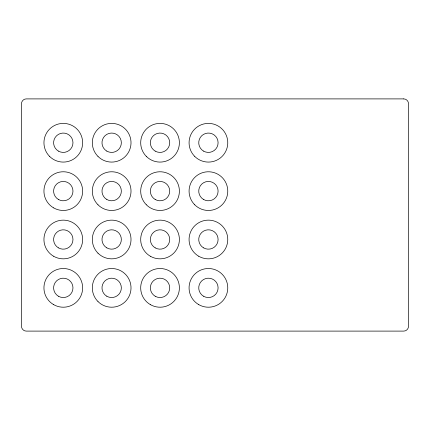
<?xml version="1.0" encoding="UTF-8"?>
<svg xmlns="http://www.w3.org/2000/svg" width="430" height="430" viewBox="0 0 430 430"><rect width="100%" height="100%" fill="white"/><g stroke="black" fill="none" stroke-linecap="round" stroke-linejoin="round"><path stroke-width="0.64" d="M403.662 98.9L26.337 98.9A4.837 4.837 0 0 0 21.5 103.737L21.5 326.262A4.837 4.837 0 0 0 26.337 331.1L403.662 331.1A4.837 4.837 0 0 0 408.5 326.262L408.5 103.737A4.837 4.837 0 0 0 403.662 98.9M203.578 296.243A9.675 9.675 0 0 0 218.091 287.863A9.675 9.675 0 0 0 203.578 279.484A9.675 9.675 0 0 0 203.578 296.243M203.578 247.868A9.675 9.675 0 0 0 218.091 239.488A9.675 9.675 0 0 0 203.578 231.109A9.675 9.675 0 0 0 203.578 247.868M58.453 247.868A9.675 9.675 0 0 0 72.966 239.488A9.675 9.675 0 0 0 58.453 231.109A9.675 9.675 0 0 0 58.453 247.868M203.578 151.118A9.675 9.675 0 0 0 218.091 142.738A9.675 9.675 0 0 0 203.578 134.359A9.675 9.675 0 0 0 203.578 151.118M58.453 151.118A9.675 9.675 0 0 0 72.966 142.738A9.675 9.675 0 0 0 58.453 134.359A9.675 9.675 0 0 0 58.453 151.118M58.453 199.493A9.675 9.675 0 0 0 72.966 191.113A9.675 9.675 0 0 0 58.453 182.734A9.675 9.675 0 0 0 58.453 199.493M106.828 199.493A9.675 9.675 0 0 0 121.341 191.113A9.675 9.675 0 0 0 106.828 182.734A9.675 9.675 0 0 0 106.828 199.493M58.453 296.243A9.675 9.675 0 0 0 72.966 287.863A9.675 9.675 0 0 0 58.453 279.484A9.675 9.675 0 0 0 58.453 296.243M155.203 296.243A9.675 9.675 0 0 0 169.716 287.863A9.675 9.675 0 0 0 155.203 279.484A9.675 9.675 0 0 0 155.203 296.243M155.203 247.868A9.675 9.675 0 0 0 169.716 239.488A9.675 9.675 0 0 0 155.203 231.109A9.675 9.675 0 0 0 155.203 247.868M203.578 199.493A9.675 9.675 0 0 0 218.091 191.113A9.675 9.675 0 0 0 203.578 182.734A9.675 9.675 0 0 0 203.578 199.493M155.203 151.118A9.675 9.675 0 0 0 169.716 142.738A9.675 9.675 0 0 0 155.203 134.359A9.675 9.675 0 0 0 155.203 151.118M106.828 151.118A9.675 9.675 0 0 0 121.341 142.738A9.675 9.675 0 0 0 106.828 134.359A9.675 9.675 0 0 0 106.828 151.118M155.203 199.493A9.675 9.675 0 0 0 169.716 191.113A9.675 9.675 0 0 0 155.203 182.734A9.675 9.675 0 0 0 155.203 199.493M106.828 247.868A9.675 9.675 0 0 0 121.341 239.488A9.675 9.675 0 0 0 106.828 231.109A9.675 9.675 0 0 0 106.828 247.868M106.828 296.243A9.675 9.675 0 0 0 121.341 287.863A9.675 9.675 0 0 0 106.828 279.484A9.675 9.675 0 0 0 106.828 296.243M97.986 301.543A19.35 19.35 0 0 0 130.36 292.873A19.35 19.35 0 0 0 106.661 269.175A19.35 19.35 0 0 0 97.986 301.543M97.986 253.168A19.35 19.35 0 0 0 130.36 244.498A19.35 19.35 0 0 0 106.661 220.8A19.35 19.35 0 0 0 97.986 253.168M97.986 204.793A19.35 19.35 0 0 0 130.36 196.123A19.35 19.35 0 0 0 106.661 172.425A19.35 19.35 0 0 0 97.986 204.793M97.986 156.418A19.35 19.35 0 0 0 130.36 147.748A19.35 19.35 0 0 0 106.661 124.05A19.35 19.35 0 0 0 97.986 156.418M146.361 156.418A19.35 19.35 0 0 0 178.735 147.748A19.35 19.35 0 0 0 155.036 124.05A19.35 19.35 0 0 0 146.361 156.418M146.361 204.793A19.35 19.35 0 0 0 178.735 196.123A19.35 19.35 0 0 0 155.036 172.425A19.35 19.35 0 0 0 146.361 204.793M150.366 256.248A19.35 19.35 0 0 0 179.391 239.488A19.35 19.35 0 0 0 150.366 222.729A19.35 19.35 0 0 0 150.366 256.248M150.366 304.623A19.35 19.35 0 0 0 179.391 287.863A19.35 19.35 0 0 0 150.366 271.104A19.35 19.35 0 0 0 150.366 304.623M53.616 304.623A19.35 19.35 0 0 0 82.641 287.863A19.35 19.35 0 0 0 53.616 271.104A19.35 19.35 0 0 0 53.616 304.623M53.616 256.248A19.35 19.35 0 0 0 82.641 239.488A19.35 19.35 0 0 0 53.616 222.729A19.35 19.35 0 0 0 53.616 256.248M53.616 207.873A19.35 19.35 0 0 0 82.641 191.113A19.35 19.35 0 0 0 53.616 174.354A19.35 19.35 0 0 0 53.616 207.873M49.611 156.418A19.35 19.35 0 0 0 81.985 147.748A19.35 19.35 0 0 0 58.286 124.05A19.35 19.35 0 0 0 49.611 156.418M194.736 156.418A19.35 19.35 0 0 0 227.11 147.748A19.35 19.35 0 0 0 203.411 124.05A19.35 19.35 0 0 0 194.736 156.418M194.736 204.793A19.35 19.35 0 0 0 227.11 196.123A19.35 19.35 0 0 0 203.411 172.425A19.35 19.35 0 0 0 194.736 204.793M198.741 256.248A19.35 19.35 0 0 0 227.766 239.488A19.35 19.35 0 0 0 198.741 222.729A19.35 19.35 0 0 0 198.741 256.248M198.741 304.623A19.35 19.35 0 0 0 227.766 287.863A19.35 19.35 0 0 0 198.741 271.104A19.35 19.35 0 0 0 198.741 304.623"/></g></svg>
